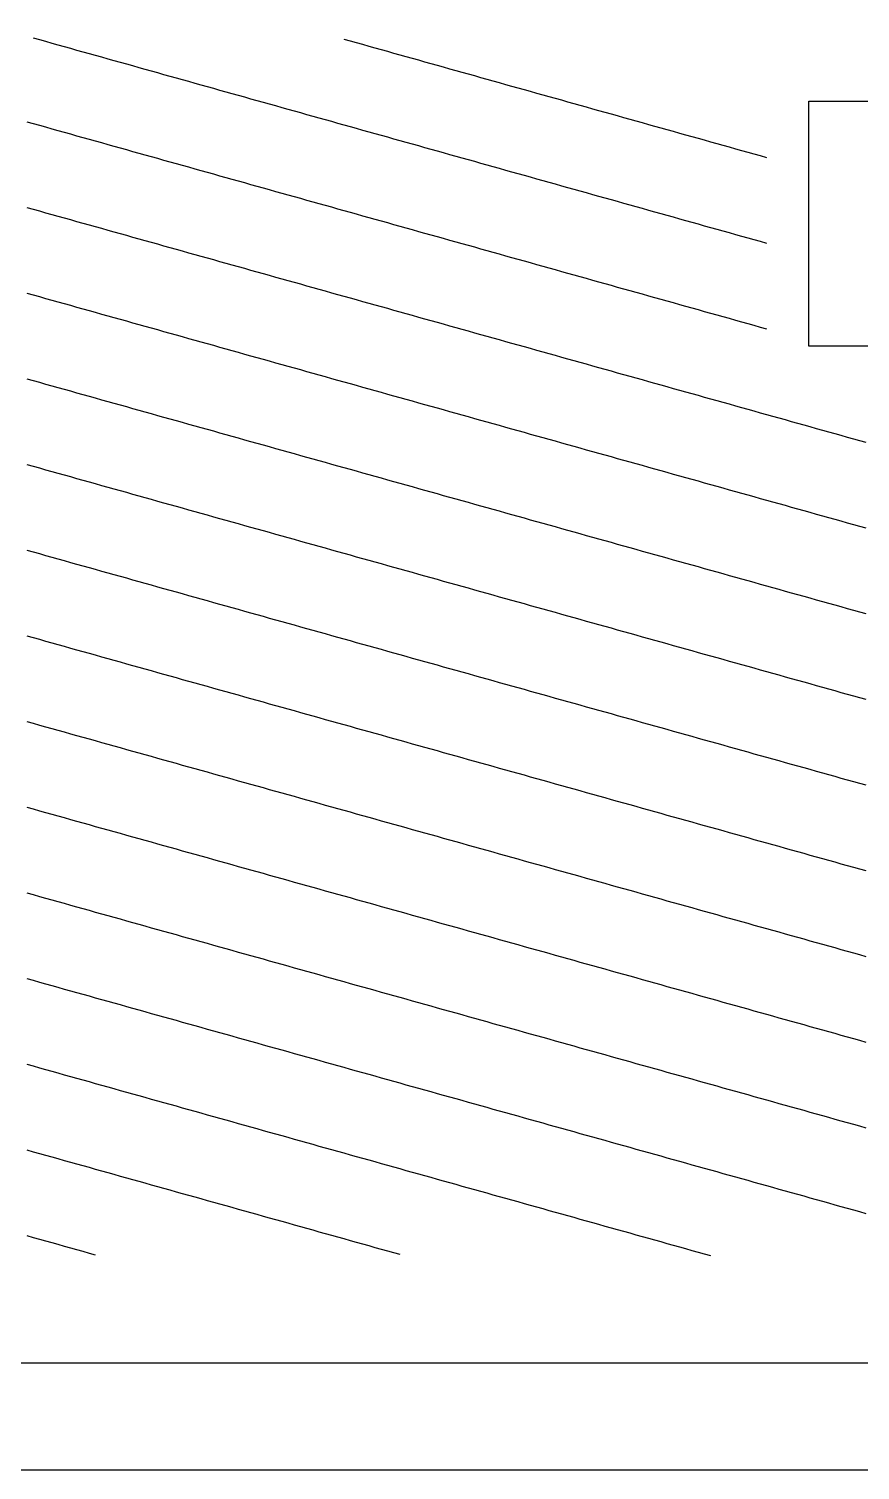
# Model space of a CAD drawing. Header units: millimetres. Extents: x 7 to 193, y 7 to 313.
# Drawn here: x 130.9 to 162, y 7 to 60.8 of the extents above; entities that cross this region are included whole.
import ezdxf

# ---------------------------------------------------------------- set-up
doc = ezdxf.new("R2010")
doc.units = ezdxf.units.MM
doc.layers.add('STUDY_GUIDES', color=7, linetype='Continuous')
doc.layers.add('STUDY_LETTER_BOUNDARY', color=7, linetype='Continuous')

msp = doc.modelspace()

# ---------------------------------------------------------------- linework, layer by layer
at = {"layer": 'STUDY_GUIDES'}
for points in [[(131.088, 60.4954), (131.32, 60.4304), (131.552, 60.3654), (131.784, 60.3005), (132.016, 60.2355), (132.248, 60.1706), (132.48, 60.1056), (132.712, 60.0406), (132.944, 59.9757), (133.176, 59.9107), (133.408, 59.8458), (133.64, 59.7808), (133.872, 59.7158), (134.104, 59.6509), (134.336, 59.5859), (134.568, 59.521), (134.8, 59.456), (135.032, 59.391), (135.264, 59.3261), (135.496, 59.2611), (135.728, 59.1962), (135.96, 59.1312), (136.192, 59.0662), (136.424, 59.0013), (136.656, 58.9363), (136.888, 58.8714), (137.12, 58.8064), (137.352, 58.7414), (137.584, 58.6765), (137.816, 58.6115), (138.048, 58.5466), (138.28, 58.4816), (138.512, 58.4166), (138.744, 58.3517), (138.976, 58.2867), (139.208, 58.2218), (139.44, 58.1568), (139.672, 58.0918), (139.904, 58.0269), (140.136, 57.9619), (140.368, 57.897), (140.6, 57.832), (140.832, 57.767), (141.064, 57.7021), (141.296, 57.6371), (141.528, 57.5722), (141.76, 57.5072), (141.992, 57.4422), (142.224, 57.3773), (142.456, 57.3123), (142.688, 57.2474), (142.92, 57.1824), (143.152, 57.1174), (143.384, 57.0525), (143.616, 56.9875), (143.848, 56.9226), (144.08, 56.8576), (144.312, 56.7926), (144.544, 56.7277), (144.776, 56.6627), (145.008, 56.5978), (145.24, 56.5328), (145.472, 56.4678), (145.704, 56.4029), (145.936, 56.3379), (146.168, 56.273), (146.4, 56.208), (146.632, 56.143), (146.864, 56.0781), (147.096, 56.0131), (147.328, 55.9482), (147.56, 55.8832), (147.792, 55.8182), (148.024, 55.7533), (148.256, 55.6883), (148.488, 55.6234), (148.72, 55.5584), (148.952, 55.4934), (149.184, 55.4285), (149.416, 55.3635), (149.648, 55.2986), (149.88, 55.2336), (150.112, 55.1686), (150.344, 55.1037), (150.576, 55.0387), (150.808, 54.9738), (151.04, 54.9088), (151.272, 54.8438), (151.504, 54.7789), (151.736, 54.7139), (151.968, 54.649), (152.2, 54.584), (152.432, 54.519), (152.664, 54.4541), (152.896, 54.3891), (153.128, 54.3242), (153.36, 54.2592), (153.592, 54.1942), (153.824, 54.1293), (154.056, 54.0643), (154.288, 53.9994), (154.52, 53.9344), (154.752, 53.8694), (154.984, 53.8045), (155.216, 53.7395), (155.448, 53.6746), (155.68, 53.6096), (155.912, 53.5446), (156.144, 53.4797), (156.376, 53.4147), (156.608, 53.3498), (156.84, 53.2848), (157.072, 53.2198), (157.304, 53.1549), (157.536, 53.0899), (157.768, 53.025), (158, 52.96), (158.232, 52.895), (158.464, 52.8301)], [(142.688, 60.4474), (142.92, 60.3824), (143.152, 60.3174), (143.384, 60.2525), (143.616, 60.1875), (143.848, 60.1226), (144.08, 60.0576), (144.312, 59.9926), (144.544, 59.9277), (144.776, 59.8627), (145.008, 59.7978), (145.24, 59.7328), (145.472, 59.6678), (145.704, 59.6029), (145.936, 59.5379), (146.168, 59.473), (146.4, 59.408), (146.632, 59.343), (146.864, 59.2781), (147.096, 59.2131), (147.328, 59.1482), (147.56, 59.0832), (147.792, 59.0182), (148.024, 58.9533), (148.256, 58.8883), (148.488, 58.8234), (148.72, 58.7584), (148.952, 58.6934), (149.184, 58.6285), (149.416, 58.5635), (149.648, 58.4986), (149.88, 58.4336), (150.112, 58.3686), (150.344, 58.3037), (150.576, 58.2387), (150.808, 58.1738), (151.04, 58.1088), (151.272, 58.0438), (151.504, 57.9789), (151.736, 57.9139), (151.968, 57.849), (152.2, 57.784), (152.432, 57.719), (152.664, 57.6541), (152.896, 57.5891), (153.128, 57.5242), (153.36, 57.4592), (153.592, 57.3942), (153.824, 57.3293), (154.056, 57.2643), (154.288, 57.1994), (154.52, 57.1344), (154.752, 57.0694), (154.984, 57.0045), (155.216, 56.9395), (155.448, 56.8746), (155.68, 56.8096), (155.912, 56.7446), (156.144, 56.6797), (156.376, 56.6147), (156.608, 56.5498), (156.84, 56.4848), (157.072, 56.4198), (157.304, 56.3549), (157.536, 56.2899), (157.768, 56.225), (158, 56.16), (158.232, 56.095), (158.464, 56.0301)], [(130.856, 57.3603), (131.088, 57.2954), (131.32, 57.2304), (131.552, 57.1654), (131.784, 57.1005), (132.016, 57.0355), (132.248, 56.9706), (132.48, 56.9056), (132.712, 56.8406), (132.944, 56.7757), (133.176, 56.7107), (133.408, 56.6458), (133.64, 56.5808), (133.872, 56.5158), (134.104, 56.4509), (134.336, 56.3859), (134.568, 56.321), (134.8, 56.256), (135.032, 56.191), (135.264, 56.1261), (135.496, 56.0611), (135.728, 55.9962), (135.96, 55.9312), (136.192, 55.8662), (136.424, 55.8013), (136.656, 55.7363), (136.888, 55.6714), (137.12, 55.6064), (137.352, 55.5414), (137.584, 55.4765), (137.816, 55.4115), (138.048, 55.3466), (138.28, 55.2816), (138.512, 55.2166), (138.744, 55.1517), (138.976, 55.0867), (139.208, 55.0218), (139.44, 54.9568), (139.672, 54.8918), (139.904, 54.8269), (140.136, 54.7619), (140.368, 54.697), (140.6, 54.632), (140.832, 54.567), (141.064, 54.5021), (141.296, 54.4371), (141.528, 54.3722), (141.76, 54.3072), (141.992, 54.2422), (142.224, 54.1773), (142.456, 54.1123), (142.688, 54.0474), (142.92, 53.9824), (143.152, 53.9174), (143.384, 53.8525), (143.616, 53.7875), (143.848, 53.7226), (144.08, 53.6576), (144.312, 53.5926), (144.544, 53.5277), (144.776, 53.4627), (145.008, 53.3978), (145.24, 53.3328), (145.472, 53.2678), (145.704, 53.2029), (145.936, 53.1379), (146.168, 53.073), (146.4, 53.008), (146.632, 52.943), (146.864, 52.8781), (147.096, 52.8131), (147.328, 52.7482), (147.56, 52.6832), (147.792, 52.6182), (148.024, 52.5533), (148.256, 52.4883), (148.488, 52.4234), (148.72, 52.3584), (148.952, 52.2934), (149.184, 52.2285), (149.416, 52.1635), (149.648, 52.0986), (149.88, 52.0336), (150.112, 51.9686), (150.344, 51.9037), (150.576, 51.8387), (150.808, 51.7738), (151.04, 51.7088), (151.272, 51.6438), (151.504, 51.5789), (151.736, 51.5139), (151.968, 51.449), (152.2, 51.384), (152.432, 51.319), (152.664, 51.2541), (152.896, 51.1891), (153.128, 51.1242), (153.36, 51.0592), (153.592, 50.9942), (153.824, 50.9293), (154.056, 50.8643), (154.288, 50.7994), (154.52, 50.7344), (154.752, 50.6694), (154.984, 50.6045), (155.216, 50.5395), (155.448, 50.4746), (155.68, 50.4096), (155.912, 50.3446), (156.144, 50.2797), (156.376, 50.2147), (156.608, 50.1498), (156.84, 50.0848), (157.072, 50.0198), (157.304, 49.9549), (157.536, 49.8899), (157.768, 49.825), (158, 49.76), (158.232, 49.695), (158.464, 49.6301)], [(130.856, 54.1603), (131.088, 54.0954), (131.32, 54.0304), (131.552, 53.9654), (131.784, 53.9005), (132.016, 53.8355), (132.248, 53.7706), (132.48, 53.7056), (132.712, 53.6406), (132.944, 53.5757), (133.176, 53.5107), (133.408, 53.4458), (133.64, 53.3808), (133.872, 53.3158), (134.104, 53.2509), (134.336, 53.1859), (134.568, 53.121), (134.8, 53.056), (135.032, 52.991), (135.264, 52.9261), (135.496, 52.8611), (135.728, 52.7962), (135.96, 52.7312), (136.192, 52.6662), (136.424, 52.6013), (136.656, 52.5363), (136.888, 52.4714), (137.12, 52.4064), (137.352, 52.3414), (137.584, 52.2765), (137.816, 52.2115), (138.048, 52.1466), (138.28, 52.0816), (138.512, 52.0166), (138.744, 51.9517), (138.976, 51.8867), (139.208, 51.8218), (139.44, 51.7568), (139.672, 51.6918), (139.904, 51.6269), (140.136, 51.5619), (140.368, 51.497), (140.6, 51.432), (140.832, 51.367), (141.064, 51.3021), (141.296, 51.2371), (141.528, 51.1722), (141.76, 51.1072), (141.992, 51.0422), (142.224, 50.9773), (142.456, 50.9123), (142.688, 50.8474), (142.92, 50.7824), (143.152, 50.7174), (143.384, 50.6525), (143.616, 50.5875), (143.848, 50.5226), (144.08, 50.4576), (144.312, 50.3926), (144.544, 50.3277), (144.776, 50.2627), (145.008, 50.1978), (145.24, 50.1328), (145.472, 50.0678), (145.704, 50.0029), (145.936, 49.9379), (146.168, 49.873), (146.4, 49.808), (146.632, 49.743), (146.864, 49.6781), (147.096, 49.6131), (147.328, 49.5482), (147.56, 49.4832), (147.792, 49.4182), (148.024, 49.3533), (148.256, 49.2883), (148.488, 49.2234), (148.72, 49.1584), (148.952, 49.0934), (149.184, 49.0285), (149.416, 48.9635), (149.648, 48.8986), (149.88, 48.8336), (150.112, 48.7686), (150.344, 48.7037), (150.576, 48.6387), (150.808, 48.5738), (151.04, 48.5088), (151.272, 48.4438), (151.504, 48.3789), (151.736, 48.3139), (151.968, 48.249), (152.2, 48.184), (152.432, 48.119), (152.664, 48.0541), (152.896, 47.9891), (153.128, 47.9242), (153.36, 47.8592), (153.592, 47.7942), (153.824, 47.7293), (154.056, 47.6643), (154.288, 47.5994), (154.52, 47.5344), (154.752, 47.4694), (154.984, 47.4045), (155.216, 47.3395), (155.448, 47.2746), (155.68, 47.2096), (155.912, 47.1446), (156.144, 47.0797), (156.376, 47.0147), (156.608, 46.9498), (156.84, 46.8848), (157.072, 46.8198), (157.304, 46.7549), (157.536, 46.6899), (157.768, 46.625), (158, 46.56), (158.232, 46.495), (158.464, 46.4301), (158.696, 46.3651), (158.928, 46.3002), (159.16, 46.2352), (159.392, 46.1702), (159.624, 46.1053), (159.856, 46.0403), (160.088, 45.9754), (160.32, 45.9104), (160.552, 45.8454), (160.784, 45.7805), (161.016, 45.7155), (161.248, 45.6506), (161.48, 45.5856), (161.712, 45.5206), (161.944, 45.4557), (162.176, 45.3907)], [(130.856, 50.9603), (131.088, 50.8954), (131.32, 50.8304), (131.552, 50.7654), (131.784, 50.7005), (132.016, 50.6355), (132.248, 50.5706), (132.48, 50.5056), (132.712, 50.4406), (132.944, 50.3757), (133.176, 50.3107), (133.408, 50.2458), (133.64, 50.1808), (133.872, 50.1158), (134.104, 50.0509), (134.336, 49.9859), (134.568, 49.921), (134.8, 49.856), (135.032, 49.791), (135.264, 49.7261), (135.496, 49.6611), (135.728, 49.5962), (135.96, 49.5312), (136.192, 49.4662), (136.424, 49.4013), (136.656, 49.3363), (136.888, 49.2714), (137.12, 49.2064), (137.352, 49.1414), (137.584, 49.0765), (137.816, 49.0115), (138.048, 48.9466), (138.28, 48.8816), (138.512, 48.8166), (138.744, 48.7517), (138.976, 48.6867), (139.208, 48.6218), (139.44, 48.5568), (139.672, 48.4918), (139.904, 48.4269), (140.136, 48.3619), (140.368, 48.297), (140.6, 48.232), (140.832, 48.167), (141.064, 48.1021), (141.296, 48.0371), (141.528, 47.9722), (141.76, 47.9072), (141.992, 47.8422), (142.224, 47.7773), (142.456, 47.7123), (142.688, 47.6474), (142.92, 47.5824), (143.152, 47.5174), (143.384, 47.4525), (143.616, 47.3875), (143.848, 47.3226), (144.08, 47.2576), (144.312, 47.1926), (144.544, 47.1277), (144.776, 47.0627), (145.008, 46.9978), (145.24, 46.9328), (145.472, 46.8678), (145.704, 46.8029), (145.936, 46.7379), (146.168, 46.673), (146.4, 46.608), (146.632, 46.543), (146.864, 46.4781), (147.096, 46.4131), (147.328, 46.3482), (147.56, 46.2832), (147.792, 46.2182), (148.024, 46.1533), (148.256, 46.0883), (148.488, 46.0234), (148.72, 45.9584), (148.952, 45.8934), (149.184, 45.8285), (149.416, 45.7635), (149.648, 45.6986), (149.88, 45.6336), (150.112, 45.5686), (150.344, 45.5037), (150.576, 45.4387), (150.808, 45.3738), (151.04, 45.3088), (151.272, 45.2438), (151.504, 45.1789), (151.736, 45.1139), (151.968, 45.049), (152.2, 44.984), (152.432, 44.919), (152.664, 44.8541), (152.896, 44.7891), (153.128, 44.7242), (153.36, 44.6592), (153.592, 44.5942), (153.824, 44.5293), (154.056, 44.4643), (154.288, 44.3994), (154.52, 44.3344), (154.752, 44.2694), (154.984, 44.2045), (155.216, 44.1395), (155.448, 44.0746), (155.68, 44.0096), (155.912, 43.9446), (156.144, 43.8797), (156.376, 43.8147), (156.608, 43.7498), (156.84, 43.6848), (157.072, 43.6198), (157.304, 43.5549), (157.536, 43.4899), (157.768, 43.425), (158, 43.36), (158.232, 43.295), (158.464, 43.2301), (158.696, 43.1651), (158.928, 43.1002), (159.16, 43.0352), (159.392, 42.9702), (159.624, 42.9053), (159.856, 42.8403), (160.088, 42.7754), (160.32, 42.7104), (160.552, 42.6454), (160.784, 42.5805), (161.016, 42.5155), (161.248, 42.4506), (161.48, 42.3856), (161.712, 42.3206), (161.944, 42.2557), (162.176, 42.1907)], [(130.856, 47.7603), (131.088, 47.6954), (131.32, 47.6304), (131.552, 47.5654), (131.784, 47.5005), (132.016, 47.4355), (132.248, 47.3706), (132.48, 47.3056), (132.712, 47.2406), (132.944, 47.1757), (133.176, 47.1107), (133.408, 47.0458), (133.64, 46.9808), (133.872, 46.9158), (134.104, 46.8509), (134.336, 46.7859), (134.568, 46.721), (134.8, 46.656), (135.032, 46.591), (135.264, 46.5261), (135.496, 46.4611), (135.728, 46.3962), (135.96, 46.3312), (136.192, 46.2662), (136.424, 46.2013), (136.656, 46.1363), (136.888, 46.0714), (137.12, 46.0064), (137.352, 45.9414), (137.584, 45.8765), (137.816, 45.8115), (138.048, 45.7466), (138.28, 45.6816), (138.512, 45.6166), (138.744, 45.5517), (138.976, 45.4867), (139.208, 45.4218), (139.44, 45.3568), (139.672, 45.2918), (139.904, 45.2269), (140.136, 45.1619), (140.368, 45.097), (140.6, 45.032), (140.832, 44.967), (141.064, 44.9021), (141.296, 44.8371), (141.528, 44.7722), (141.76, 44.7072), (141.992, 44.6422), (142.224, 44.5773), (142.456, 44.5123), (142.688, 44.4474), (142.92, 44.3824), (143.152, 44.3174), (143.384, 44.2525), (143.616, 44.1875), (143.848, 44.1226), (144.08, 44.0576), (144.312, 43.9926), (144.544, 43.9277), (144.776, 43.8627), (145.008, 43.7978), (145.24, 43.7328), (145.472, 43.6678), (145.704, 43.6029), (145.936, 43.5379), (146.168, 43.473), (146.4, 43.408), (146.632, 43.343), (146.864, 43.2781), (147.096, 43.2131), (147.328, 43.1482), (147.56, 43.0832), (147.792, 43.0182), (148.024, 42.9533), (148.256, 42.8883), (148.488, 42.8234), (148.72, 42.7584), (148.952, 42.6934), (149.184, 42.6285), (149.416, 42.5635), (149.648, 42.4986), (149.88, 42.4336), (150.112, 42.3686), (150.344, 42.3037), (150.576, 42.2387), (150.808, 42.1738), (151.04, 42.1088), (151.272, 42.0438), (151.504, 41.9789), (151.736, 41.9139), (151.968, 41.849), (152.2, 41.784), (152.432, 41.719), (152.664, 41.6541), (152.896, 41.5891), (153.128, 41.5242), (153.36, 41.4592), (153.592, 41.3942), (153.824, 41.3293), (154.056, 41.2643), (154.288, 41.1994), (154.52, 41.1344), (154.752, 41.0694), (154.984, 41.0045), (155.216, 40.9395), (155.448, 40.8746), (155.68, 40.8096), (155.912, 40.7446), (156.144, 40.6797), (156.376, 40.6147), (156.608, 40.5498), (156.84, 40.4848), (157.072, 40.4198), (157.304, 40.3549), (157.536, 40.2899), (157.768, 40.225), (158, 40.16), (158.232, 40.095), (158.464, 40.0301), (158.696, 39.9651), (158.928, 39.9002), (159.16, 39.8352), (159.392, 39.7702), (159.624, 39.7053), (159.856, 39.6403), (160.088, 39.5754), (160.32, 39.5104), (160.552, 39.4454), (160.784, 39.3805), (161.016, 39.3155), (161.248, 39.2506), (161.48, 39.1856), (161.712, 39.1206), (161.944, 39.0557), (162.176, 38.9907)], [(130.856, 44.5603), (131.088, 44.4954), (131.32, 44.4304), (131.552, 44.3654), (131.784, 44.3005), (132.016, 44.2355), (132.248, 44.1706), (132.48, 44.1056), (132.712, 44.0406), (132.944, 43.9757), (133.176, 43.9107), (133.408, 43.8458), (133.64, 43.7808), (133.872, 43.7158), (134.104, 43.6509), (134.336, 43.5859), (134.568, 43.521), (134.8, 43.456), (135.032, 43.391), (135.264, 43.3261), (135.496, 43.2611), (135.728, 43.1962), (135.96, 43.1312), (136.192, 43.0662), (136.424, 43.0013), (136.656, 42.9363), (136.888, 42.8714), (137.12, 42.8064), (137.352, 42.7414), (137.584, 42.6765), (137.816, 42.6115), (138.048, 42.5466), (138.28, 42.4816), (138.512, 42.4166), (138.744, 42.3517), (138.976, 42.2867), (139.208, 42.2218), (139.44, 42.1568), (139.672, 42.0918), (139.904, 42.0269), (140.136, 41.9619), (140.368, 41.897), (140.6, 41.832), (140.832, 41.767), (141.064, 41.7021), (141.296, 41.6371), (141.528, 41.5722), (141.76, 41.5072), (141.992, 41.4422), (142.224, 41.3773), (142.456, 41.3123), (142.688, 41.2474), (142.92, 41.1824), (143.152, 41.1174), (143.384, 41.0525), (143.616, 40.9875), (143.848, 40.9226), (144.08, 40.8576), (144.312, 40.7926), (144.544, 40.7277), (144.776, 40.6627), (145.008, 40.5978), (145.24, 40.5328), (145.472, 40.4678), (145.704, 40.4029), (145.936, 40.3379), (146.168, 40.273), (146.4, 40.208), (146.632, 40.143), (146.864, 40.0781), (147.096, 40.0131), (147.328, 39.9482), (147.56, 39.8832), (147.792, 39.8182), (148.024, 39.7533), (148.256, 39.6883), (148.488, 39.6234), (148.72, 39.5584), (148.952, 39.4934), (149.184, 39.4285), (149.416, 39.3635), (149.648, 39.2986), (149.88, 39.2336), (150.112, 39.1686), (150.344, 39.1037), (150.576, 39.0387), (150.808, 38.9738), (151.04, 38.9088), (151.272, 38.8438), (151.504, 38.7789), (151.736, 38.7139), (151.968, 38.649), (152.2, 38.584), (152.432, 38.519), (152.664, 38.4541), (152.896, 38.3891), (153.128, 38.3242), (153.36, 38.2592), (153.592, 38.1942), (153.824, 38.1293), (154.056, 38.0643), (154.288, 37.9994), (154.52, 37.9344), (154.752, 37.8694), (154.984, 37.8045), (155.216, 37.7395), (155.448, 37.6746), (155.68, 37.6096), (155.912, 37.5446), (156.144, 37.4797), (156.376, 37.4147), (156.608, 37.3498), (156.84, 37.2848), (157.072, 37.2198), (157.304, 37.1549), (157.536, 37.0899), (157.768, 37.025), (158, 36.96), (158.232, 36.895), (158.464, 36.8301), (158.696, 36.7651), (158.928, 36.7002), (159.16, 36.6352), (159.392, 36.5702), (159.624, 36.5053), (159.856, 36.4403), (160.088, 36.3754), (160.32, 36.3104), (160.552, 36.2454), (160.784, 36.1805), (161.016, 36.1155), (161.248, 36.0506), (161.48, 35.9856), (161.712, 35.9206), (161.944, 35.8557), (162.176, 35.7907)], [(130.856, 41.3603), (131.088, 41.2954), (131.32, 41.2304), (131.552, 41.1654), (131.784, 41.1005), (132.016, 41.0355), (132.248, 40.9706), (132.48, 40.9056), (132.712, 40.8406), (132.944, 40.7757), (133.176, 40.7107), (133.408, 40.6458), (133.64, 40.5808), (133.872, 40.5158), (134.104, 40.4509), (134.336, 40.3859), (134.568, 40.321), (134.8, 40.256), (135.032, 40.191), (135.264, 40.1261), (135.496, 40.0611), (135.728, 39.9962), (135.96, 39.9312), (136.192, 39.8662), (136.424, 39.8013), (136.656, 39.7363), (136.888, 39.6714), (137.12, 39.6064), (137.352, 39.5414), (137.584, 39.4765), (137.816, 39.4115), (138.048, 39.3466), (138.28, 39.2816), (138.512, 39.2166), (138.744, 39.1517), (138.976, 39.0867), (139.208, 39.0218), (139.44, 38.9568), (139.672, 38.8918), (139.904, 38.8269), (140.136, 38.7619), (140.368, 38.697), (140.6, 38.632), (140.832, 38.567), (141.064, 38.5021), (141.296, 38.4371), (141.528, 38.3722), (141.76, 38.3072), (141.992, 38.2422), (142.224, 38.1773), (142.456, 38.1123), (142.688, 38.0474), (142.92, 37.9824), (143.152, 37.9174), (143.384, 37.8525), (143.616, 37.7875), (143.848, 37.7226), (144.08, 37.6576), (144.312, 37.5926), (144.544, 37.5277), (144.776, 37.4627), (145.008, 37.3978), (145.24, 37.3328), (145.472, 37.2678), (145.704, 37.2029), (145.936, 37.1379), (146.168, 37.073), (146.4, 37.008), (146.632, 36.943), (146.864, 36.8781), (147.096, 36.8131), (147.328, 36.7482), (147.56, 36.6832), (147.792, 36.6182), (148.024, 36.5533), (148.256, 36.4883), (148.488, 36.4234), (148.72, 36.3584), (148.952, 36.2934), (149.184, 36.2285), (149.416, 36.1635), (149.648, 36.0986), (149.88, 36.0336), (150.112, 35.9686), (150.344, 35.9037), (150.576, 35.8387), (150.808, 35.7738), (151.04, 35.7088), (151.272, 35.6438), (151.504, 35.5789), (151.736, 35.5139), (151.968, 35.449), (152.2, 35.384), (152.432, 35.319), (152.664, 35.2541), (152.896, 35.1891), (153.128, 35.1242), (153.36, 35.0592), (153.592, 34.9942), (153.824, 34.9293), (154.056, 34.8643), (154.288, 34.7994), (154.52, 34.7344), (154.752, 34.6694), (154.984, 34.6045), (155.216, 34.5395), (155.448, 34.4746), (155.68, 34.4096), (155.912, 34.3446), (156.144, 34.2797), (156.376, 34.2147), (156.608, 34.1498), (156.84, 34.0848), (157.072, 34.0198), (157.304, 33.9549), (157.536, 33.8899), (157.768, 33.825), (158, 33.76), (158.232, 33.695), (158.464, 33.6301), (158.696, 33.5651), (158.928, 33.5002), (159.16, 33.4352), (159.392, 33.3702), (159.624, 33.3053), (159.856, 33.2403), (160.088, 33.1754), (160.32, 33.1104), (160.552, 33.0454), (160.784, 32.9805), (161.016, 32.9155), (161.248, 32.8506), (161.48, 32.7856), (161.712, 32.7206), (161.944, 32.6557), (162.176, 32.5907)], [(130.856, 38.1603), (131.088, 38.0954), (131.32, 38.0304), (131.552, 37.9654), (131.784, 37.9005), (132.016, 37.8355), (132.248, 37.7706), (132.48, 37.7056), (132.712, 37.6406), (132.944, 37.5757), (133.176, 37.5107), (133.408, 37.4458), (133.64, 37.3808), (133.872, 37.3158), (134.104, 37.2509), (134.336, 37.1859), (134.568, 37.121), (134.8, 37.056), (135.032, 36.991), (135.264, 36.9261), (135.496, 36.8611), (135.728, 36.7962), (135.96, 36.7312), (136.192, 36.6662), (136.424, 36.6013), (136.656, 36.5363), (136.888, 36.4714), (137.12, 36.4064), (137.352, 36.3414), (137.584, 36.2765), (137.816, 36.2115), (138.048, 36.1466), (138.28, 36.0816), (138.512, 36.0166), (138.744, 35.9517), (138.976, 35.8867), (139.208, 35.8218), (139.44, 35.7568), (139.672, 35.6918), (139.904, 35.6269), (140.136, 35.5619), (140.368, 35.497), (140.6, 35.432), (140.832, 35.367), (141.064, 35.3021), (141.296, 35.2371), (141.528, 35.1722), (141.76, 35.1072), (141.992, 35.0422), (142.224, 34.9773), (142.456, 34.9123), (142.688, 34.8474), (142.92, 34.7824), (143.152, 34.7174), (143.384, 34.6525), (143.616, 34.5875), (143.848, 34.5226), (144.08, 34.4576), (144.312, 34.3926), (144.544, 34.3277), (144.776, 34.2627), (145.008, 34.1978), (145.24, 34.1328), (145.472, 34.0678), (145.704, 34.0029), (145.936, 33.9379), (146.168, 33.873), (146.4, 33.808), (146.632, 33.743), (146.864, 33.6781), (147.096, 33.6131), (147.328, 33.5482), (147.56, 33.4832), (147.792, 33.4182), (148.024, 33.3533), (148.256, 33.2883), (148.488, 33.2234), (148.72, 33.1584), (148.952, 33.0934), (149.184, 33.0285), (149.416, 32.9635), (149.648, 32.8986), (149.88, 32.8336), (150.112, 32.7686), (150.344, 32.7037), (150.576, 32.6387), (150.808, 32.5738), (151.04, 32.5088), (151.272, 32.4438), (151.504, 32.3789), (151.736, 32.3139), (151.968, 32.249), (152.2, 32.184), (152.432, 32.119), (152.664, 32.0541), (152.896, 31.9891), (153.128, 31.9242), (153.36, 31.8592), (153.592, 31.7942), (153.824, 31.7293), (154.056, 31.6643), (154.288, 31.5994), (154.52, 31.5344), (154.752, 31.4694), (154.984, 31.4045), (155.216, 31.3395), (155.448, 31.2746), (155.68, 31.2096), (155.912, 31.1446), (156.144, 31.0797), (156.376, 31.0147), (156.608, 30.9498), (156.84, 30.8848), (157.072, 30.8198), (157.304, 30.7549), (157.536, 30.6899), (157.768, 30.625), (158, 30.56), (158.232, 30.495), (158.464, 30.4301), (158.696, 30.3651), (158.928, 30.3002), (159.16, 30.2352), (159.392, 30.1702), (159.624, 30.1053), (159.856, 30.0403), (160.088, 29.9754), (160.32, 29.9104), (160.552, 29.8454), (160.784, 29.7805), (161.016, 29.7155), (161.248, 29.6506), (161.48, 29.5856), (161.712, 29.5206), (161.944, 29.4557), (162.176, 29.3907)], [(130.856, 34.9603), (131.088, 34.8954), (131.32, 34.8304), (131.552, 34.7654), (131.784, 34.7005), (132.016, 34.6355), (132.248, 34.5706), (132.48, 34.5056), (132.712, 34.4406), (132.944, 34.3757), (133.176, 34.3107), (133.408, 34.2458), (133.64, 34.1808), (133.872, 34.1158), (134.104, 34.0509), (134.336, 33.9859), (134.568, 33.921), (134.8, 33.856), (135.032, 33.791), (135.264, 33.7261), (135.496, 33.6611), (135.728, 33.5962), (135.96, 33.5312), (136.192, 33.4662), (136.424, 33.4013), (136.656, 33.3363), (136.888, 33.2714), (137.12, 33.2064), (137.352, 33.1414), (137.584, 33.0765), (137.816, 33.0115), (138.048, 32.9466), (138.28, 32.8816), (138.512, 32.8166), (138.744, 32.7517), (138.976, 32.6867), (139.208, 32.6218), (139.44, 32.5568), (139.672, 32.4918), (139.904, 32.4269), (140.136, 32.3619), (140.368, 32.297), (140.6, 32.232), (140.832, 32.167), (141.064, 32.1021), (141.296, 32.0371), (141.528, 31.9722), (141.76, 31.9072), (141.992, 31.8422), (142.224, 31.7773), (142.456, 31.7123), (142.688, 31.6474), (142.92, 31.5824), (143.152, 31.5174), (143.384, 31.4525), (143.616, 31.3875), (143.848, 31.3226), (144.08, 31.2576), (144.312, 31.1926), (144.544, 31.1277), (144.776, 31.0627), (145.008, 30.9978), (145.24, 30.9328), (145.472, 30.8678), (145.704, 30.8029), (145.936, 30.7379), (146.168, 30.673), (146.4, 30.608), (146.632, 30.543), (146.864, 30.4781), (147.096, 30.4131), (147.328, 30.3482), (147.56, 30.2832), (147.792, 30.2182), (148.024, 30.1533), (148.256, 30.0883), (148.488, 30.0234), (148.72, 29.9584), (148.952, 29.8934), (149.184, 29.8285), (149.416, 29.7635), (149.648, 29.6986), (149.88, 29.6336), (150.112, 29.5686), (150.344, 29.5037), (150.576, 29.4387), (150.808, 29.3738), (151.04, 29.3088), (151.272, 29.2438), (151.504, 29.1789), (151.736, 29.1139), (151.968, 29.049), (152.2, 28.984), (152.432, 28.919), (152.664, 28.8541), (152.896, 28.7891), (153.128, 28.7242), (153.36, 28.6592), (153.592, 28.5942), (153.824, 28.5293), (154.056, 28.4643), (154.288, 28.3994), (154.52, 28.3344), (154.752, 28.2694), (154.984, 28.2045), (155.216, 28.1395), (155.448, 28.0746), (155.68, 28.0096), (155.912, 27.9446), (156.144, 27.8797), (156.376, 27.8147), (156.608, 27.7498), (156.84, 27.6848), (157.072, 27.6198), (157.304, 27.5549), (157.536, 27.4899), (157.768, 27.425), (158, 27.36), (158.232, 27.295), (158.464, 27.2301), (158.696, 27.1651), (158.928, 27.1002), (159.16, 27.0352), (159.392, 26.9702), (159.624, 26.9053), (159.856, 26.8403), (160.088, 26.7754), (160.32, 26.7104), (160.552, 26.6454), (160.784, 26.5805), (161.016, 26.5155), (161.248, 26.4506), (161.48, 26.3856), (161.712, 26.3206), (161.944, 26.2557), (162.176, 26.1907)], [(130.856, 31.7603), (131.088, 31.6954), (131.32, 31.6304), (131.552, 31.5654), (131.784, 31.5005), (132.016, 31.4355), (132.248, 31.3706), (132.48, 31.3056), (132.712, 31.2406), (132.944, 31.1757), (133.176, 31.1107), (133.408, 31.0458), (133.64, 30.9808), (133.872, 30.9158), (134.104, 30.8509), (134.336, 30.7859), (134.568, 30.721), (134.8, 30.656), (135.032, 30.591), (135.264, 30.5261), (135.496, 30.4611), (135.728, 30.3962), (135.96, 30.3312), (136.192, 30.2662), (136.424, 30.2013), (136.656, 30.1363), (136.888, 30.0714), (137.12, 30.0064), (137.352, 29.9414), (137.584, 29.8765), (137.816, 29.8115), (138.048, 29.7466), (138.28, 29.6816), (138.512, 29.6166), (138.744, 29.5517), (138.976, 29.4867), (139.208, 29.4218), (139.44, 29.3568), (139.672, 29.2918), (139.904, 29.2269), (140.136, 29.1619), (140.368, 29.097), (140.6, 29.032), (140.832, 28.967), (141.064, 28.9021), (141.296, 28.8371), (141.528, 28.7722), (141.76, 28.7072), (141.992, 28.6422), (142.224, 28.5773), (142.456, 28.5123), (142.688, 28.4474), (142.92, 28.3824), (143.152, 28.3174), (143.384, 28.2525), (143.616, 28.1875), (143.848, 28.1226), (144.08, 28.0576), (144.312, 27.9926), (144.544, 27.9277), (144.776, 27.8627), (145.008, 27.7978), (145.24, 27.7328), (145.472, 27.6678), (145.704, 27.6029), (145.936, 27.5379), (146.168, 27.473), (146.4, 27.408), (146.632, 27.343), (146.864, 27.2781), (147.096, 27.2131), (147.328, 27.1482), (147.56, 27.0832), (147.792, 27.0182), (148.024, 26.9533), (148.256, 26.8883), (148.488, 26.8234), (148.72, 26.7584), (148.952, 26.6934), (149.184, 26.6285), (149.416, 26.5635), (149.648, 26.4986), (149.88, 26.4336), (150.112, 26.3686), (150.344, 26.3037), (150.576, 26.2387), (150.808, 26.1738), (151.04, 26.1088), (151.272, 26.0438), (151.504, 25.9789), (151.736, 25.9139), (151.968, 25.849), (152.2, 25.784), (152.432, 25.719), (152.664, 25.6541), (152.896, 25.5891), (153.128, 25.5242), (153.36, 25.4592), (153.592, 25.3942), (153.824, 25.3293), (154.056, 25.2643), (154.288, 25.1994), (154.52, 25.1344), (154.752, 25.0694), (154.984, 25.0045), (155.216, 24.9395), (155.448, 24.8746), (155.68, 24.8096), (155.912, 24.7446), (156.144, 24.6797), (156.376, 24.6147), (156.608, 24.5498), (156.84, 24.4848), (157.072, 24.4198), (157.304, 24.3549), (157.536, 24.2899), (157.768, 24.225), (158, 24.16), (158.232, 24.095), (158.464, 24.0301), (158.696, 23.9651), (158.928, 23.9002), (159.16, 23.8352), (159.392, 23.7702), (159.624, 23.7053), (159.856, 23.6403), (160.088, 23.5754), (160.32, 23.5104), (160.552, 23.4454), (160.784, 23.3805), (161.016, 23.3155), (161.248, 23.2506), (161.48, 23.1856), (161.712, 23.1206), (161.944, 23.0557), (162.176, 22.9907)], [(130.856, 28.5603), (131.088, 28.4954), (131.32, 28.4304), (131.552, 28.3654), (131.784, 28.3005), (132.016, 28.2355), (132.248, 28.1706), (132.48, 28.1056), (132.712, 28.0406), (132.944, 27.9757), (133.176, 27.9107), (133.408, 27.8458), (133.64, 27.7808), (133.872, 27.7158), (134.104, 27.6509), (134.336, 27.5859), (134.568, 27.521), (134.8, 27.456), (135.032, 27.391), (135.264, 27.3261), (135.496, 27.2611), (135.728, 27.1962), (135.96, 27.1312), (136.192, 27.0662), (136.424, 27.0013), (136.656, 26.9363), (136.888, 26.8714), (137.12, 26.8064), (137.352, 26.7414), (137.584, 26.6765), (137.816, 26.6115), (138.048, 26.5466), (138.28, 26.4816), (138.512, 26.4166), (138.744, 26.3517), (138.976, 26.2867), (139.208, 26.2218), (139.44, 26.1568), (139.672, 26.0918), (139.904, 26.0269), (140.136, 25.9619), (140.368, 25.897), (140.6, 25.832), (140.832, 25.767), (141.064, 25.7021), (141.296, 25.6371), (141.528, 25.5722), (141.76, 25.5072), (141.992, 25.4422), (142.224, 25.3773), (142.456, 25.3123), (142.688, 25.2474), (142.92, 25.1824), (143.152, 25.1174), (143.384, 25.0525), (143.616, 24.9875), (143.848, 24.9226), (144.08, 24.8576), (144.312, 24.7926), (144.544, 24.7277), (144.776, 24.6627), (145.008, 24.5978), (145.24, 24.5328), (145.472, 24.4678), (145.704, 24.4029), (145.936, 24.3379), (146.168, 24.273), (146.4, 24.208), (146.632, 24.143), (146.864, 24.0781), (147.096, 24.0131), (147.328, 23.9482), (147.56, 23.8832), (147.792, 23.8182), (148.024, 23.7533), (148.256, 23.6883), (148.488, 23.6234), (148.72, 23.5584), (148.952, 23.4934), (149.184, 23.4285), (149.416, 23.3635), (149.648, 23.2986), (149.88, 23.2336), (150.112, 23.1686), (150.344, 23.1037), (150.576, 23.0387), (150.808, 22.9738), (151.04, 22.9088), (151.272, 22.8438), (151.504, 22.7789), (151.736, 22.7139), (151.968, 22.649), (152.2, 22.584), (152.432, 22.519), (152.664, 22.4541), (152.896, 22.3891), (153.128, 22.3242), (153.36, 22.2592), (153.592, 22.1942), (153.824, 22.1293), (154.056, 22.0643), (154.288, 21.9994), (154.52, 21.9344), (154.752, 21.8694), (154.984, 21.8045), (155.216, 21.7395), (155.448, 21.6746), (155.68, 21.6096), (155.912, 21.5446), (156.144, 21.4797), (156.376, 21.4147), (156.608, 21.3498), (156.84, 21.2848), (157.072, 21.2198), (157.304, 21.1549), (157.536, 21.0899), (157.768, 21.025), (158, 20.96), (158.232, 20.895), (158.464, 20.8301), (158.696, 20.7651), (158.928, 20.7002), (159.16, 20.6352), (159.392, 20.5702), (159.624, 20.5053), (159.856, 20.4403), (160.088, 20.3754), (160.32, 20.3104), (160.552, 20.2454), (160.784, 20.1805), (161.016, 20.1155), (161.248, 20.0506), (161.48, 19.9856), (161.712, 19.9206), (161.944, 19.8557), (162.176, 19.7907)], [(130.856, 25.3603), (131.088, 25.2954), (131.32, 25.2304), (131.552, 25.1654), (131.784, 25.1005), (132.016, 25.0355), (132.248, 24.9706), (132.48, 24.9056), (132.712, 24.8406), (132.944, 24.7757), (133.176, 24.7107), (133.408, 24.6458), (133.64, 24.5808), (133.872, 24.5158), (134.104, 24.4509), (134.336, 24.3859), (134.568, 24.321), (134.8, 24.256), (135.032, 24.191), (135.264, 24.1261), (135.496, 24.0611), (135.728, 23.9962), (135.96, 23.9312), (136.192, 23.8662), (136.424, 23.8013), (136.656, 23.7363), (136.888, 23.6714), (137.12, 23.6064), (137.352, 23.5414), (137.584, 23.4765), (137.816, 23.4115), (138.048, 23.3466), (138.28, 23.2816), (138.512, 23.2166), (138.744, 23.1517), (138.976, 23.0867), (139.208, 23.0218), (139.44, 22.9568), (139.672, 22.8918), (139.904, 22.8269), (140.136, 22.7619), (140.368, 22.697), (140.6, 22.632), (140.832, 22.567), (141.064, 22.5021), (141.296, 22.4371), (141.528, 22.3722), (141.76, 22.3072), (141.992, 22.2422), (142.224, 22.1773), (142.456, 22.1123), (142.688, 22.0474), (142.92, 21.9824), (143.152, 21.9174), (143.384, 21.8525), (143.616, 21.7875), (143.848, 21.7226), (144.08, 21.6576), (144.312, 21.5926), (144.544, 21.5277), (144.776, 21.4627), (145.008, 21.3978), (145.24, 21.3328), (145.472, 21.2678), (145.704, 21.2029), (145.936, 21.1379), (146.168, 21.073), (146.4, 21.008), (146.632, 20.943), (146.864, 20.8781), (147.096, 20.8131), (147.328, 20.7482), (147.56, 20.6832), (147.792, 20.6182), (148.024, 20.5533), (148.256, 20.4883), (148.488, 20.4234), (148.72, 20.3584), (148.952, 20.2934), (149.184, 20.2285), (149.416, 20.1635), (149.648, 20.0986), (149.88, 20.0336), (150.112, 19.9686), (150.344, 19.9037), (150.576, 19.8387), (150.808, 19.7738), (151.04, 19.7088), (151.272, 19.6438), (151.504, 19.5789), (151.736, 19.5139), (151.968, 19.449), (152.2, 19.384), (152.432, 19.319), (152.664, 19.2541), (152.896, 19.1891), (153.128, 19.1242), (153.36, 19.0592), (153.592, 18.9942), (153.824, 18.9293), (154.056, 18.8643), (154.288, 18.7994), (154.52, 18.7344), (154.752, 18.6694), (154.984, 18.6045), (155.216, 18.5395), (155.448, 18.4746), (155.68, 18.4096), (155.912, 18.3446), (156.144, 18.2797), (156.376, 18.2147), (156.608, 18.1498), (156.84, 18.0848), (157.072, 18.0198), (157.304, 17.9549), (157.536, 17.8899), (157.768, 17.825), (158, 17.76), (158.232, 17.695), (158.464, 17.6301), (158.696, 17.5651), (158.928, 17.5002), (159.16, 17.4352), (159.392, 17.3702), (159.624, 17.3053), (159.856, 17.2403), (160.088, 17.1754), (160.32, 17.1104), (160.552, 17.0454), (160.784, 16.9805), (161.016, 16.9155), (161.248, 16.8506), (161.48, 16.7856), (161.712, 16.7206), (161.944, 16.6557), (162.176, 16.5907)], [(130.856, 22.1603), (131.088, 22.0954), (131.32, 22.0304), (131.552, 21.9654), (131.784, 21.9005), (132.016, 21.8355), (132.248, 21.7706), (132.48, 21.7056), (132.712, 21.6406), (132.944, 21.5757), (133.176, 21.5107), (133.408, 21.4458), (133.64, 21.3808), (133.872, 21.3158), (134.104, 21.2509), (134.336, 21.1859), (134.568, 21.121), (134.8, 21.056), (135.032, 20.991), (135.264, 20.9261), (135.496, 20.8611), (135.728, 20.7962), (135.96, 20.7312), (136.192, 20.6662), (136.424, 20.6013), (136.656, 20.5363), (136.888, 20.4714), (137.12, 20.4064), (137.352, 20.3414), (137.584, 20.2765), (137.816, 20.2115), (138.048, 20.1466), (138.28, 20.0816), (138.512, 20.0166), (138.744, 19.9517), (138.976, 19.8867), (139.208, 19.8218), (139.44, 19.7568), (139.672, 19.6918), (139.904, 19.6269), (140.136, 19.5619), (140.368, 19.497), (140.6, 19.432), (140.832, 19.367), (141.064, 19.3021), (141.296, 19.2371), (141.528, 19.1722), (141.76, 19.1072), (141.992, 19.0422), (142.224, 18.9773), (142.456, 18.9123), (142.688, 18.8474), (142.92, 18.7824), (143.152, 18.7174), (143.384, 18.6525), (143.616, 18.5875), (143.848, 18.5226), (144.08, 18.4576), (144.312, 18.3926), (144.544, 18.3277), (144.776, 18.2627), (145.008, 18.1978), (145.24, 18.1328), (145.472, 18.0678), (145.704, 18.0029), (145.936, 17.9379), (146.168, 17.873), (146.4, 17.808), (146.632, 17.743), (146.864, 17.6781), (147.096, 17.6131), (147.328, 17.5482), (147.56, 17.4832), (147.792, 17.4182), (148.024, 17.3533), (148.256, 17.2883), (148.488, 17.2234), (148.72, 17.1584), (148.952, 17.0934), (149.184, 17.0285), (149.416, 16.9635), (149.648, 16.8986), (149.88, 16.8336), (150.112, 16.7686), (150.344, 16.7037), (150.576, 16.6387), (150.808, 16.5738), (151.04, 16.5088), (151.272, 16.4438), (151.504, 16.3789), (151.736, 16.3139), (151.968, 16.249), (152.2, 16.184), (152.432, 16.119), (152.664, 16.0541), (152.896, 15.9891), (153.128, 15.9242), (153.36, 15.8592), (153.592, 15.7942), (153.824, 15.7293), (154.056, 15.6643), (154.288, 15.5994), (154.52, 15.5344), (154.752, 15.4694), (154.984, 15.4045), (155.216, 15.3395), (155.448, 15.2746), (155.68, 15.2096), (155.912, 15.1446), (156.144, 15.0797), (156.376, 15.0147)], [(130.856, 18.9603), (131.088, 18.8954), (131.32, 18.8304), (131.552, 18.7654), (131.784, 18.7005), (132.016, 18.6355), (132.248, 18.5706), (132.48, 18.5056), (132.712, 18.4406), (132.944, 18.3757), (133.176, 18.3107), (133.408, 18.2458), (133.64, 18.1808), (133.872, 18.1158), (134.104, 18.0509), (134.336, 17.9859), (134.568, 17.921), (134.8, 17.856), (135.032, 17.791), (135.264, 17.7261), (135.496, 17.6611), (135.728, 17.5962), (135.96, 17.5312), (136.192, 17.4662), (136.424, 17.4013), (136.656, 17.3363), (136.888, 17.2714), (137.12, 17.2064), (137.352, 17.1414), (137.584, 17.0765), (137.816, 17.0115), (138.048, 16.9466), (138.28, 16.8816), (138.512, 16.8166), (138.744, 16.7517), (138.976, 16.6867), (139.208, 16.6218), (139.44, 16.5568), (139.672, 16.4918), (139.904, 16.4269), (140.136, 16.3619), (140.368, 16.297), (140.6, 16.232), (140.832, 16.167), (141.064, 16.1021), (141.296, 16.0371), (141.528, 15.9722), (141.76, 15.9072), (141.992, 15.8422), (142.224, 15.7773), (142.456, 15.7123), (142.688, 15.6474), (142.92, 15.5824), (143.152, 15.5174), (143.384, 15.4525), (143.616, 15.3875), (143.848, 15.3226), (144.08, 15.2576), (144.312, 15.1926), (144.544, 15.1277), (144.776, 15.0627)], [(130.856, 15.7603), (131.088, 15.6954), (131.32, 15.6304), (131.552, 15.5654), (131.784, 15.5005), (132.016, 15.4355), (132.248, 15.3706), (132.48, 15.3056), (132.712, 15.2406), (132.944, 15.1757), (133.176, 15.1107), (133.408, 15.0458)], [(180, 11), (20, 11)], [(181, 7), (19, 7)]]:
    msp.add_lwpolyline(points, dxfattribs=at)
at = {"layer": 'STUDY_LETTER_BOUNDARY'}
msp.add_lwpolyline([(169.32, 48.98), (160.05, 48.98), (160.05, 58.13), (163.59, 58.13), (164.67, 61.22), (156.54, 83.45), (154.89, 83.45), (154.89, 92.93), (169.35, 92.93), (169.35, 83.45), (167.01, 83.45), (170.7, 71.63), (174.12, 83.45), (172.05, 83.45), (172.05, 92.93), (183, 92.93), (183, 83.45), (180.9, 83.45)], close=True, dxfattribs=at)

doc.saveas('drawing.dxf')
